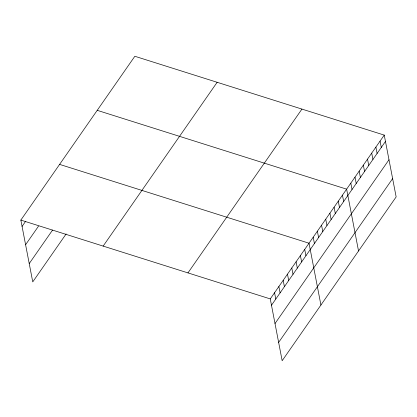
<?xml version="1.0" encoding="UTF-8"?>
<svg xmlns="http://www.w3.org/2000/svg" width="417" height="417" viewBox="0 0 417 417"><rect width="100%" height="100%" fill="white"/><g stroke="black" fill="none" stroke-linecap="round" stroke-linejoin="round"><path stroke-width="0.63" d="M66.126 233.942L32.755 281.897L20.85 220.087L134.837 56.274L384.245 135.103L396.15 196.913L282.163 360.726L270.263 298.911L384.245 135.103M22.07 226.421L25.661 221.265M25.593 244.732L38.515 226.165M29.226 263.591L52.552 230.075M103.155 246.098L217.142 82.29M187.958 272.9L301.939 109.087M271.483 305.249L385.464 141.436M275.006 323.556L388.993 159.742M278.639 342.414L392.626 178.606M97.218 110.333L346.631 189.156L358.537 250.971M59.605 164.392L309.018 243.215L320.918 305.03M20.85 220.087L270.263 298.911M380.069 141.108L381.289 147.441M375.889 147.112L377.109 153.451M371.709 153.117L372.928 159.456M367.528 159.127L368.748 165.46M363.348 165.132L364.567 171.47M359.167 171.137L360.392 177.475M354.992 177.147L356.212 183.48M350.812 183.152L352.031 189.49M342.451 195.166L343.671 201.5M338.27 201.171L339.49 207.504M334.095 207.176L335.315 213.514M329.915 213.181L331.134 219.519M325.734 219.191L326.954 225.524M321.554 225.196L322.774 231.534M317.373 231.2L318.593 237.539M313.193 237.21L314.418 243.544M304.707 249.402L305.932 255.741M300.402 255.59L301.621 261.928M296.096 261.782L297.316 268.115M291.791 267.969L293.01 274.303M287.485 274.157L288.705 280.495M283.179 280.344L284.399 286.682M278.874 286.531L280.094 292.87M274.568 292.724L275.788 299.057"/></g></svg>
